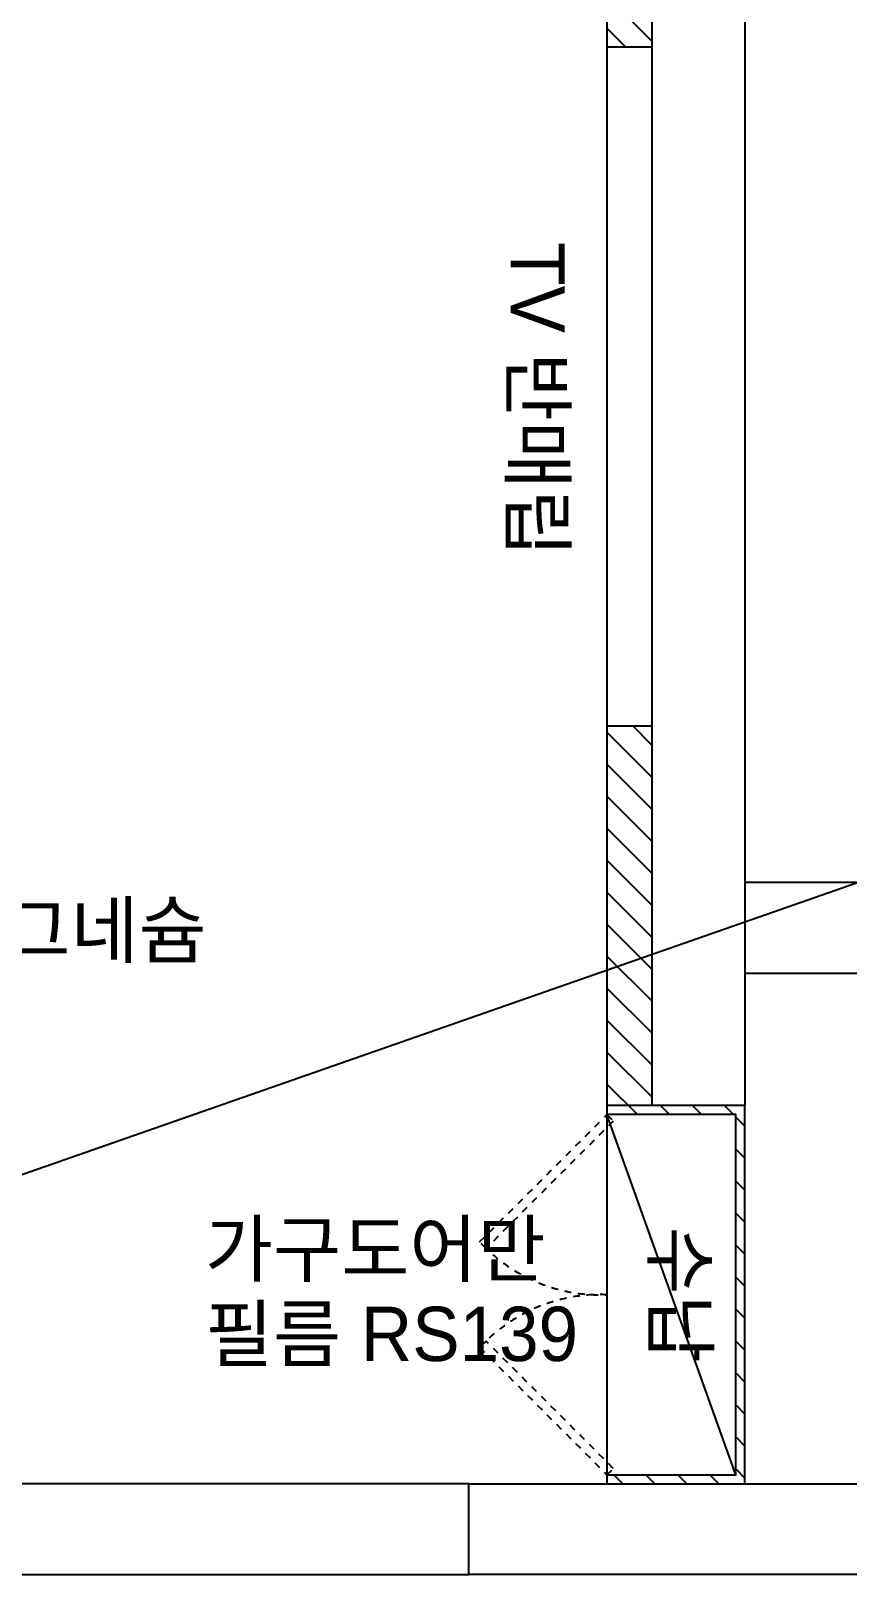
# Model space of a CAD drawing. Header units: millimetres. Extents: x 118028 to 193504, y 42792 to 96100.
# Drawn here: x 153803 to 155609, y 62507 to 65939 of the extents above; entities that cross this region are included whole.
import ezdxf

# ---------------------------------------------------------------- set-up
doc = ezdxf.new("R2010")
doc.units = ezdxf.units.MM
doc.header["$LTSCALE"] = 30
doc.linetypes.add('HID2', pattern=[1, 0.5, -0.5])
for name, color, linetype in [('0-ELC TEXT', 7, 'Continuous'), ('03-WAL NEW', 3, 'Continuous'), ('06-FUR', 6, 'Continuous'), ('07-DIM WAL', 5, 'Continuous'), ('2CONTINUOUS', 2, 'Continuous'), ('C-WIN', 4, 'Continuous'), ('설비', 140, 'Continuous')]:
    doc.layers.add(name, color=color, linetype=linetype)
doc.styles.add('코레일둥고', font='Korail_Round_Gothic_Medium.ttf')

# ---------------------------------------------------------------- blocks, each defined once
blk = doc.blocks.new('vusaudeh')
at = {"layer": '2CONTINUOUS'}
for p, q in [((155381.4, 81983.8), (155176.4, 81983.8)), ((154771.4, 80947.8), (154771.4, 81147.8)), ((154771.4, 81147.8), (155651.4, 81147.8)), ((155651.4, 80947.8), (154771.4, 80947.8))]:
    blk.add_line(p, q, dxfattribs=at)
blk.add_lwpolyline([(155176.4, 81983.8), (155176.4, 85997.8), (155381.4, 85997.8), (155381.4, 81983.8)], dxfattribs=at)
at = {"layer": 'C-WIN'}
for points in [[(158051.4, 82476.8), (155381.4, 82476.8), (155381.4, 82276.8), (158051.4, 82276.8)], [(154771.4, 81147.8), (150896.4, 81147.8), (150896.4, 80947.8), (154771.4, 80947.8)]]:
    blk.add_lwpolyline(points, close=True, dxfattribs=at)

msp = doc.modelspace()

# ---------------------------------------------------------------- hatches: boundary and pattern name
at = {"layer": '03-WAL NEW'}
h = msp.add_hatch(dxfattribs=at)
h.set_pattern_fill('_USER', color=256, scale=50, angle=135, pattern_type=0)
h.set_pattern_definition([(135, (247414.78, -141934.83), (-35.355339, -35.355339), [])])
h.paths.add_polyline_path([(155076.4, 64402.8), (155076.4, 63563.8), (155076.4, 63563.8), (155176.4, 63563.8), (155176.4, 64402.8)])
h.paths.add_polyline_path([(155176.4, 67577.8), (155126.4, 67577.8, 0.414214), (155076.4, 67527.8), (155076.4, 65902.8), (155076.4, 65902.8), (155176.4, 65902.8)])
h.paths.add_polyline_path([(155381.4, 62727.8), (155381.4, 63563.8), (155176.4, 63563.8), (155076.4, 63563.8), (155076.4, 63543.8), (155361.4, 63543.8), (155361.4, 62747.8), (155076.4, 62747.8), (155076.4, 62727.8), (155176.4, 62727.8)])
h.paths.add_polyline_path([(154966.8, 67902.2), (155129.1, 67749.6), (155017.1, 67630.6), (154854.9, 67783.1)], flags=9)

# ---------------------------------------------------------------- linework, layer by layer
at = {"layer": '03-WAL NEW', "transparency": 33554687}
msp.add_lwpolyline([(155176.4, 67577.8), (155126.4, 67577.8, 0.414214), (155076.4, 67527.8), (155076.4, 62727.8), (155176.4, 62727.8)], format="xyb", dxfattribs=at)
msp.add_lwpolyline([(155076.4, 64402.8), (155176.4, 64402.8), (155176.4, 65902.8), (155076.4, 65902.8)], close=True, dxfattribs=at)
for points in [[(155076.4, 62747.8), (155076.4, 62727.8), (155381.4, 62727.8), (155381.4, 63563.8), (155076.4, 63563.8), (155076.4, 63543.8)], [(155076.4, 62747.8), (155361.4, 62747.8), (155361.4, 63543.8), (155076.4, 63543.8)]]:
    msp.add_lwpolyline(points, dxfattribs=at)
at = {"layer": '06-FUR', "linetype": 'HID2'}
for points in [[(154795, 63262.4), (155076.4, 63543.8), (155090.5, 63529.7), (154809.1, 63248.2), (154795, 63262.4)], [(154795, 63029.2), (155076.4, 62747.8), (155090.5, 62761.9), (154809.1, 63043.4), (154795, 63029.2)]]:
    msp.add_lwpolyline(points, dxfattribs=at)
at = {"layer": '06-FUR'}
msp.add_lwpolyline([(155361.4, 62747.8), (155076.4, 63543.8), (155076.4, 62747.8)], dxfattribs=at)
at = {"layer": '06-FUR', "linetype": 'HID2'}
for centre, start, end in [((155062, 63508.2), 224.2101, 272.2745), ((155062, 62783.4), 87.7255, 135.7899)]:
    msp.add_arc(centre, 362.7, start, end, dxfattribs=at)
at = {"layer": '07-DIM WAL'}
msp.add_line((192904.4, 77080.3), (141904.4, 59260.3), dxfattribs=at)

# ---------------------------------------------------------------- block references
msp.add_blockref('vusaudeh', (0, -18420))

# ---------------------------------------------------------------- texts
at = {"layer": '0-ELC TEXT', "style": '코레일둥고'}
for s, p in [('TV 반매립', (154863.2, 65471.9)), ('수납', (155178.5, 63296.6))]:
    msp.add_text(s, height=120, rotation=270, dxfattribs=at).set_placement(p)
msp.add_text('콘센트/스위치 : 아테오/아펠라 마그네슘', height=120, dxfattribs=at).set_placement((151520.6, 63891.5))
at = {"layer": '설비', "color": 140, "style": '코레일둥고'}
for s, p in [('가구도어만', (154187.8, 63187.1)), ('필름 RS139', (154187.8, 62999.3))]:
    msp.add_text(s, height=120, dxfattribs=at).set_placement(p)

doc.saveas('drawing.dxf')
